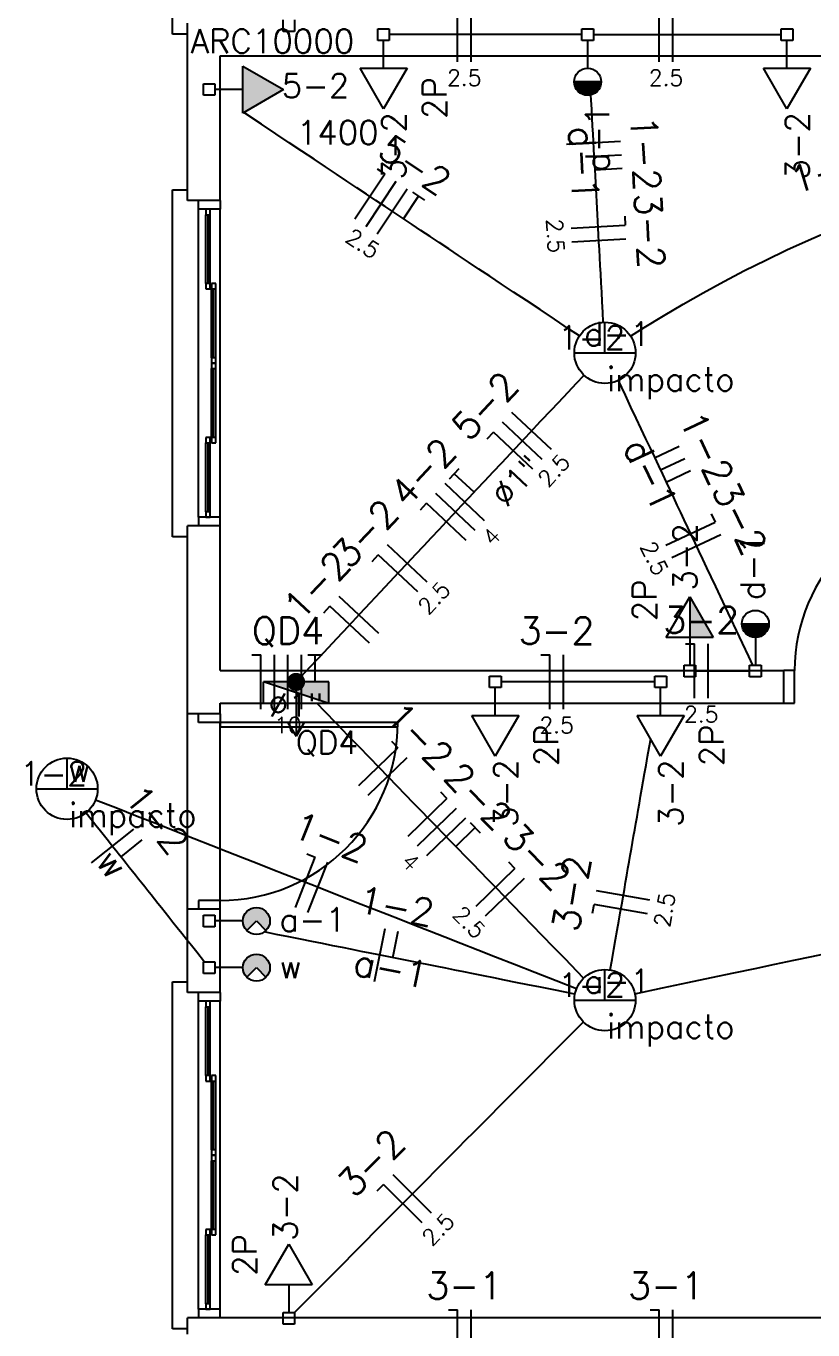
# Model space of a CAD drawing. Extents: x 241 to 398, y 106 to 179.
# Drawn here: x 365.94 to 369.57, y 120.67 to 126.68 of the extents above; entities that cross this region are included whole.
import ezdxf
from ezdxf.enums import TextEntityAlignment as Align

# ---------------------------------------------------------------- set-up
doc = ezdxf.new("R2010")
doc.units = 0
for name, color, linetype in [('ALVVISTA', 8, 'CONTINUOUS'), ('EL-CONDUTOS', 4, 'CONTINUOUS'), ('EL-FIOS', 9, 'CONTINUOUS'), ('EL-PONTOS', 9, 'CONTINUOUS'), ('EL-TEXTOS_CONDUTOS', 7, 'CONTINUOUS'), ('EL-TEXTOS_FIOS', 7, 'CONTINUOUS'), ('EL-TEXTOS_PONTOS', 5, 'CONTINUOUS'), ('P-SIMBOL', 5, 'CONTINUOUS')]:
    doc.layers.add(name, color=color, linetype=linetype)
doc.styles.add('ARIAL', font='romans.shx')

msp = doc.modelspace()

# ---------------------------------------------------------------- hatches: boundary and pattern name
at = {"layer": 'P-SIMBOL'}
for points in [[(366.9441, 126.2784), (367.1316, 126.3867), (366.9441, 126.4949)], [(368.4727, 126.4227), (368.5352, 126.4227), (368.5352, 126.3602), (368.5256, 126.3607), (368.5086, 126.3662), (368.4981, 126.3721), (368.4901, 126.3792), (368.4821, 126.3897), (368.476, 126.4027), (368.4731, 126.4157), (368.4733, 126.4227)], [(368.5977, 126.4227), (368.5352, 126.4227), (368.5352, 126.3602), (368.5449, 126.3607), (368.5619, 126.3662), (368.5724, 126.3721), (368.5804, 126.3792), (368.5884, 126.3897), (368.5945, 126.4027), (368.5974, 126.4157), (368.5972, 126.4227)], [(369.006, 123.8597), (369.006, 124.0472), (369.1143, 123.8597)], [(369.2462, 123.9227), (369.3087, 123.9227), (369.3087, 123.8602), (369.299, 123.8607), (369.2821, 123.8662), (369.2716, 123.8722), (369.2636, 123.8792), (369.2556, 123.8897), (369.2494, 123.9027), (369.2466, 123.9157), (369.2467, 123.9227)], [(369.3712, 123.9227), (369.3087, 123.9227), (369.3087, 123.8602), (369.3184, 123.8607), (369.3353, 123.8662), (369.3458, 123.8722), (369.3538, 123.8792), (369.3618, 123.8897), (369.368, 123.9027), (369.3708, 123.9157), (369.3707, 123.9227)], [(367.3405, 123.5553), (367.3405, 123.6552), (367.0396, 123.6552)], [(366.9632, 122.5968), (367.0072, 122.5528), (367.0077, 122.5528), (366.9642, 122.5083), (366.9617, 122.5103), (366.9566, 122.5168), (366.9512, 122.5268), (366.9476, 122.5348), (366.9456, 122.5448), (366.9456, 122.5593), (366.9487, 122.5733), (366.9532, 122.5843)], [(366.9632, 122.5968), (367.0072, 122.5528), (367.0077, 122.5528), (366.9642, 122.5083), (366.9617, 122.5103), (366.9566, 122.5168), (366.9512, 122.5268), (366.9476, 122.5348), (366.9456, 122.5448), (366.9456, 122.5593), (366.9487, 122.5733), (366.9532, 122.5843)], [(366.9627, 122.5961), (367.0067, 122.5522), (367.0067, 122.5521), (367.0067, 122.5518), (367.0511, 122.5953), (367.0491, 122.5975), (367.0426, 122.6024), (367.0327, 122.6083), (367.0247, 122.6117), (367.0146, 122.6135), (367.0002, 122.6137), (366.9862, 122.6107), (366.9752, 122.6061), (366.9626, 122.5959)], [(367.0512, 122.5968), (367.0072, 122.5528), (367.0507, 122.5083), (367.0527, 122.5103), (367.0576, 122.5168), (367.0637, 122.5268), (367.0667, 122.5348), (367.0686, 122.5448), (367.0686, 122.5593), (367.0657, 122.5733), (367.0612, 122.5843)], [(367.0512, 122.5968), (367.0072, 122.5528), (367.0507, 122.5083), (367.0527, 122.5103), (367.0576, 122.5168), (367.0637, 122.5268), (367.0667, 122.5348), (367.0686, 122.5448), (367.0686, 122.5593), (367.0657, 122.5733), (367.0612, 122.5843)], [(366.9632, 122.3814), (367.0072, 122.3374), (367.0077, 122.3374), (366.9642, 122.2929), (366.9617, 122.2949), (366.9567, 122.3014), (366.9512, 122.3114), (366.9477, 122.3194), (366.9457, 122.3294), (366.9457, 122.3439), (366.9487, 122.3579), (366.9532, 122.3689)], [(366.9632, 122.3814), (367.0072, 122.3374), (367.0077, 122.3374), (366.9642, 122.2929), (366.9617, 122.2949), (366.9567, 122.3014), (366.9512, 122.3114), (366.9477, 122.3194), (366.9457, 122.3294), (366.9457, 122.3439), (366.9487, 122.3579), (366.9532, 122.3689)], [(366.9627, 122.3807), (367.0067, 122.3368), (367.0067, 122.3367), (367.0067, 122.3364), (367.0512, 122.3799), (367.0492, 122.3821), (367.0427, 122.387), (367.0327, 122.3929), (367.0247, 122.3963), (367.0147, 122.3981), (367.0002, 122.3983), (366.9862, 122.3953), (366.9752, 122.3907), (366.9627, 122.3805)], [(367.0512, 122.3814), (367.0072, 122.3374), (367.0507, 122.2929), (367.0527, 122.2949), (367.0577, 122.3014), (367.0637, 122.3114), (367.0667, 122.3194), (367.0687, 122.3294), (367.0687, 122.3439), (367.0657, 122.3579), (367.0612, 122.3689)], [(367.0512, 122.3814), (367.0072, 122.3374), (367.0507, 122.2929), (367.0527, 122.2949), (367.0577, 122.3014), (367.0637, 122.3114), (367.0667, 122.3194), (367.0687, 122.3294), (367.0687, 122.3439), (367.0657, 122.3579), (367.0612, 122.3689)]]:
    msp.add_hatch(color=256, dxfattribs=at).paths.add_polyline_path(points)

# ---------------------------------------------------------------- linework, layer by layer
at = {"layer": 'ALVVISTA'}
for p, q in [((366.6196, 126.6423), (366.6196, 128.2423)), ((366.6896, 126.6173), (366.6896, 126.6923)), ((366.6896, 126.6423), (366.6196, 126.6423)), ((366.6896, 125.8748), (366.6896, 126.6173)), ((366.8396, 126.5423), (370.3896, 126.5423)), ((366.8396, 125.8748), (366.8396, 126.5423)), ((366.6196, 124.3248), (366.6196, 125.9248)), ((366.6196, 125.9248), (366.6896, 125.9248)), ((366.8396, 125.8748), (366.6896, 125.8748)), ((366.7396, 125.8348), (366.7396, 125.8748)), ((366.8396, 125.8748), (366.8396, 125.8348)), ((366.7396, 124.4148), (366.7396, 125.8348)), ((366.8396, 125.8348), (366.7396, 125.8348)), ((366.7746, 125.8348), (366.7746, 125.8098)), ((366.7946, 125.8348), (366.7746, 125.8348)), ((366.7746, 125.4923), (366.7746, 125.8098)), ((366.7746, 125.8098), (366.7946, 125.8098)), ((366.7846, 125.4923), (366.7846, 125.8098)), ((366.7946, 125.8098), (366.7946, 125.8348)), ((366.7946, 125.4923), (366.7946, 125.8098)), ((366.8396, 124.4148), (366.8396, 125.8348)), ((366.7946, 125.4923), (366.7746, 125.4923)), ((366.7746, 125.4923), (366.7746, 125.4673)), ((366.7946, 125.4673), (366.7946, 125.4923)), ((366.7996, 125.4923), (366.7996, 125.4673)), ((366.8196, 125.4923), (366.7996, 125.4923)), ((366.8196, 125.4673), (366.8196, 125.4923)), ((366.7746, 125.4673), (366.7946, 125.4673)), ((366.7996, 125.1498), (366.7996, 125.4673)), ((366.7996, 125.4673), (366.8196, 125.4673)), ((366.8096, 125.1498), (366.8096, 125.4673)), ((366.8196, 125.1498), (366.8196, 125.4673)), ((366.8196, 125.1498), (366.7996, 125.1498)), ((366.7996, 125.1498), (366.7996, 125.1248)), ((366.7996, 125.1248), (366.7996, 125.0998)), ((366.8196, 125.1248), (366.7996, 125.1248)), ((366.7996, 125.1248), (366.8196, 125.1248)), ((366.8196, 125.1248), (366.8196, 125.1498)), ((366.8196, 125.0998), (366.8196, 125.1248)), ((366.7996, 124.7823), (366.7996, 125.0998)), ((366.7996, 125.0998), (366.8196, 125.0998)), ((366.8096, 124.7823), (366.8096, 125.0998)), ((366.8196, 124.7823), (366.8196, 125.0998)), ((366.7746, 124.7823), (366.7746, 124.7573)), ((366.7946, 124.7823), (366.7746, 124.7823)), ((366.7946, 124.7573), (366.7946, 124.7823)), ((366.8196, 124.7823), (366.7996, 124.7823)), ((366.7996, 124.7823), (366.7996, 124.7573)), ((366.8196, 124.7573), (366.8196, 124.7823)), ((366.7746, 124.4398), (366.7746, 124.7573)), ((366.7746, 124.7573), (366.7946, 124.7573)), ((366.7846, 124.4398), (366.7846, 124.7573)), ((366.7946, 124.4398), (366.7946, 124.7573)), ((366.7996, 124.7573), (366.8196, 124.7573)), ((366.8396, 124.4148), (366.7396, 124.4148)), ((366.7396, 124.4148), (366.7396, 124.3748)), ((366.7946, 124.4398), (366.7746, 124.4398)), ((366.7746, 124.4398), (366.7746, 124.4148)), ((366.7746, 124.4148), (366.7946, 124.4148)), ((366.7946, 124.4148), (366.7946, 124.4398)), ((366.8396, 124.3748), (366.8396, 124.4148)), ((366.6896, 123.6323), (366.6896, 124.3748)), ((366.8396, 124.3748), (366.6896, 124.3748)), ((366.8396, 123.7073), (366.8396, 124.3748)), ((366.6896, 124.3248), (366.6196, 124.3248)), ((366.8396, 123.7073), (369.4396, 123.7073)), ((369.4396, 123.5573), (369.4396, 123.7073)), ((369.4896, 123.7073), (369.4396, 123.7073)), ((369.4896, 123.5573), (369.4896, 123.7073)), ((366.6896, 123.5073), (366.6896, 123.6323)), ((366.6896, 122.6073), (366.6896, 123.5073)), ((366.8396, 123.5073), (366.6896, 123.5073)), ((366.6896, 123.5073), (366.6896, 123.5073)), ((366.7396, 123.4673), (366.7396, 123.5073)), ((366.8396, 123.5573), (369.4396, 123.5573)), ((366.8396, 123.5073), (366.8396, 123.5573)), ((366.8396, 123.5073), (366.8396, 123.4673)), ((369.4396, 123.5573), (369.4896, 123.5573)), ((366.8396, 123.4673), (366.7396, 123.4673)), ((367.6596, 123.4673), (366.8396, 123.4673)), ((366.8396, 122.6473), (366.8396, 123.4673)), ((366.8396, 123.4673), (366.8396, 123.4473)), ((366.8396, 123.4473), (367.6596, 123.4473)), ((367.6596, 123.4473), (367.6596, 123.4673)), ((366.6896, 122.2223), (366.6896, 122.6073)), ((366.8396, 122.6073), (366.6896, 122.6073)), ((366.6896, 122.6073), (366.6896, 122.6073)), ((366.8396, 122.6473), (366.7396, 122.6473)), ((366.7396, 122.6473), (366.7396, 122.6073)), ((366.8396, 122.6073), (366.8396, 122.6473)), ((366.8396, 122.2223), (366.8396, 122.6073)), ((366.6196, 120.6723), (366.6196, 122.2723)), ((366.6196, 122.2723), (366.6896, 122.2723)), ((366.8396, 122.2223), (366.6896, 122.2223)), ((366.7396, 122.1823), (366.7396, 122.2223)), ((366.7396, 120.7623), (366.7396, 122.1823)), ((366.8396, 122.1823), (366.7396, 122.1823)), ((366.7746, 122.1823), (366.7746, 122.1573)), ((366.7946, 122.1823), (366.7746, 122.1823)), ((366.7946, 122.1573), (366.7946, 122.1823)), ((366.8396, 122.2223), (366.8396, 122.1823)), ((366.8396, 120.7623), (366.8396, 122.1823)), ((366.7746, 121.8398), (366.7746, 122.1573)), ((366.7746, 122.1573), (366.7946, 122.1573)), ((366.7846, 121.8398), (366.7846, 122.1573)), ((366.7946, 121.8398), (366.7946, 122.1573)), ((366.7746, 121.8398), (366.7746, 121.8148)), ((366.7946, 121.8398), (366.7746, 121.8398)), ((366.7746, 121.8148), (366.7946, 121.8148)), ((366.7946, 121.8148), (366.7946, 121.8398)), ((366.7996, 121.8398), (366.7996, 121.8148)), ((366.8196, 121.8398), (366.7996, 121.8398)), ((366.7996, 121.8148), (366.8196, 121.8148)), ((366.7996, 121.4973), (366.7996, 121.8148)), ((366.8096, 121.4973), (366.8096, 121.8148)), ((366.8196, 121.8148), (366.8196, 121.8398)), ((366.8196, 121.4973), (366.8196, 121.8148)), ((366.8196, 121.4973), (366.7996, 121.4973)), ((366.7996, 121.4973), (366.7996, 121.4723)), ((366.7996, 121.4723), (366.7996, 121.4473)), ((366.8196, 121.4723), (366.7996, 121.4723)), ((366.7996, 121.4723), (366.8196, 121.4723)), ((366.8196, 121.4723), (366.8196, 121.4973)), ((366.8196, 121.4473), (366.8196, 121.4723)), ((366.7996, 121.1298), (366.7996, 121.4473)), ((366.7996, 121.4473), (366.8196, 121.4473)), ((366.8096, 121.1298), (366.8096, 121.4473)), ((366.8196, 121.1298), (366.8196, 121.4473)), ((366.7746, 121.1298), (366.7746, 121.1048)), ((366.7946, 121.1298), (366.7746, 121.1298)), ((366.7746, 120.7873), (366.7746, 121.1048)), ((366.7746, 121.1048), (366.7946, 121.1048)), ((366.7846, 120.7873), (366.7846, 121.1048)), ((366.7946, 121.1048), (366.7946, 121.1298)), ((366.7946, 120.7873), (366.7946, 121.1048)), ((366.8196, 121.1298), (366.7996, 121.1298)), ((366.7996, 121.1298), (366.7996, 121.1048)), ((366.7996, 121.1048), (366.8196, 121.1048)), ((366.8196, 121.1048), (366.8196, 121.1298)), ((366.8396, 120.7623), (366.7396, 120.7623)), ((366.7396, 120.7623), (366.7396, 120.7223)), ((366.7746, 120.7873), (366.7746, 120.7623)), ((366.7946, 120.7873), (366.7746, 120.7873)), ((366.7746, 120.7623), (366.7946, 120.7623)), ((366.7946, 120.7623), (366.7946, 120.7873)), ((366.8396, 120.7223), (366.8396, 120.7623)), ((366.6896, 120.6723), (366.6196, 120.6723)), ((366.6896, 120.6473), (366.6896, 120.7223)), ((366.8396, 120.7223), (366.6896, 120.7223)), ((370.3896, 120.7223), (366.8396, 120.7223)), ((366.8396, 120.7223), (366.8396, 120.7223))]:
    msp.add_line(p, q, dxfattribs=at)
for centre, radius, start, end in [((370.2896, 123.7073), 0.8, 90, 180), ((366.8396, 123.4673), 0.82, 270, 0)]:
    msp.add_arc(centre, radius, start, end, dxfattribs=at)
at = {"layer": 'EL-CONDUTOS'}
for p, q in [((367.19, 123.6552), (367.19, 123.4052)), ((367.19, 123.6552), (367.19, 123.6552)), ((367.1525, 123.4677), (367.19, 123.4052)), ((367.2275, 123.4677), (367.19, 123.4052))]:
    msp.add_line(p, q, dxfattribs=at)
at = {"layer": 'EL-CONDUTOS', "linetype": 'Continuous'}
for points in [[(368.5087, 126.6402), (368.4498, 126.6402), (368.4123, 126.6402), (368.3771, 126.6402), (368.3438, 126.6402), (368.3125, 126.6402), (368.2828, 126.6402), (368.2547, 126.6402), (368.2279, 126.6402), (368.2024, 126.6402), (368.1778, 126.6402), (368.1541, 126.6402), (368.1311, 126.6402), (368.1086, 126.6402), (368.0864, 126.6402), (368.0644, 126.6402), (368.0424, 126.6402), (368.0203, 126.6402), (367.9977, 126.6402), (367.9747, 126.6402), (367.951, 126.6402), (367.9265, 126.6402), (367.9009, 126.6402), (367.8741, 126.6402), (367.846, 126.6402), (367.8164, 126.6402), (367.785, 126.6402), (367.7518, 126.6402), (367.7165, 126.6402), (367.679, 126.6402), (367.6201, 126.6402)], [(368.5617, 126.6402), (368.6186, 126.6402), (368.6552, 126.6402), (368.6896, 126.6402), (368.7221, 126.6402), (368.7527, 126.6402), (368.7816, 126.6402), (368.8091, 126.6402), (368.8352, 126.6402), (368.8602, 126.6402), (368.8841, 126.6402), (368.9073, 126.6402), (368.9297, 126.6402), (368.9517, 126.6402), (368.9734, 126.6402), (368.9948, 126.6402), (369.0163, 126.6402), (369.0379, 126.6402), (369.0599, 126.6402), (369.0824, 126.6402), (369.1055, 126.6402), (369.1295, 126.6402), (369.1545, 126.6402), (369.1806, 126.6402), (369.208, 126.6402), (369.237, 126.6402), (369.2676, 126.6402), (369.3, 126.6402), (369.3345, 126.6402), (369.3711, 126.6402), (369.4279, 126.6402)], [(368.6073, 125.3137), (368.6047, 125.3602), (368.6021, 125.4077), (368.5997, 125.4528), (368.5974, 125.4958), (368.5951, 125.5366), (368.593, 125.5757), (368.591, 125.613), (368.589, 125.6487), (368.5872, 125.6831), (368.5854, 125.7162), (368.5836, 125.7484), (368.5819, 125.7796), (368.5803, 125.8101), (368.5786, 125.8401), (368.577, 125.8697), (368.5754, 125.8991), (368.5738, 125.9285), (368.5722, 125.958), (368.5706, 125.9878), (368.569, 126.018), (368.5673, 126.0489), (368.5656, 126.0805), (368.5638, 126.1131), (368.562, 126.1469), (368.5601, 126.1819), (368.5581, 126.2184), (368.556, 126.2565), (368.5539, 126.2965), (368.5516, 126.3383), (368.5502, 126.362)], [(368.4973, 125.2509), (368.452, 125.281), (368.3817, 125.3278), (368.3155, 125.3719), (368.2529, 125.4135), (368.1937, 125.4528), (368.1377, 125.4901), (368.0845, 125.5255), (368.0338, 125.5592), (367.9854, 125.5914), (367.9389, 125.6223), (367.894, 125.6522), (367.8505, 125.6811), (367.808, 125.7093), (367.7663, 125.7371), (367.7251, 125.7645), (367.684, 125.7918), (367.6428, 125.8192), (367.6011, 125.8469), (367.5588, 125.8751), (367.5154, 125.904), (367.4707, 125.9337), (367.4244, 125.9645), (367.3762, 125.9966), (367.3258, 126.0301), (367.2729, 126.0653), (367.2172, 126.1023), (367.1584, 126.1414), (367.0962, 126.1828), (367.0303, 126.2266), (366.9486, 126.281)], [(368.7332, 125.2499), (368.7951, 125.2893), (368.8842, 125.3437), (368.9753, 125.3973), (369.0683, 125.45), (369.1629, 125.5015), (369.2589, 125.5517), (369.3561, 125.6005), (369.4543, 125.6475), (369.5532, 125.6927), (369.6527, 125.7358)], [(367.1901, 123.6552), (367.2567, 123.7262), (367.3193, 123.7928), (367.3779, 123.8553), (367.433, 123.914), (367.4848, 123.9692), (367.5336, 124.0212), (367.5797, 124.0702), (367.6233, 124.1167), (367.6648, 124.1609), (367.7045, 124.2031), (367.7425, 124.2436), (367.7793, 124.2828), (367.815, 124.3208), (367.85, 124.3582), (367.8846, 124.395), (367.9191, 124.4317), (367.9537, 124.4685), (367.9887, 124.5058), (368.0244, 124.5438), (368.0611, 124.5829), (368.0991, 124.6234), (368.1387, 124.6655), (368.1801, 124.7096), (368.2237, 124.756), (368.2696, 124.805), (368.3183, 124.8569), (368.37, 124.9119), (368.425, 124.9705), (368.4836, 125.0328), (368.5182, 125.0697)], [(368.6753, 125.045), (368.7074, 124.9771), (368.7333, 124.9224), (368.7576, 124.8708), (368.7806, 124.8222), (368.8024, 124.7761), (368.8231, 124.7325), (368.8427, 124.6909), (368.8615, 124.6512), (368.8795, 124.613), (368.897, 124.5762), (368.9139, 124.5404), (368.9305, 124.5053), (368.9468, 124.4708), (368.963, 124.4365), (368.9792, 124.4022), (368.9955, 124.3676), (369.0122, 124.3325), (369.0291, 124.2966), (369.0467, 124.2596), (369.0648, 124.2212), (369.0837, 124.1812), (369.1035, 124.1393), (369.1243, 124.0954), (369.1462, 124.049), (369.1694, 123.9999), (369.194, 123.9479), (369.2201, 123.8927), (369.2478, 123.834), (369.2773, 123.7716), (369.2961, 123.7317)], [(369.2822, 123.7052), (369.2692, 123.7052), (369.2587, 123.7052), (369.2487, 123.7052), (369.2393, 123.7052), (369.2303, 123.7052), (369.2218, 123.7052), (369.2136, 123.7052), (369.2058, 123.7052), (369.1983, 123.7052), (369.1911, 123.7052), (369.1841, 123.7052), (369.1773, 123.7052), (369.1706, 123.7052), (369.164, 123.7052), (369.1574, 123.7052), (369.1508, 123.7052), (369.1442, 123.7052), (369.1375, 123.7052), (369.1307, 123.7052), (369.1237, 123.7052), (369.1165, 123.7052), (369.109, 123.7052), (369.1012, 123.7052), (369.0931, 123.7052), (369.0845, 123.7052), (369.0755, 123.7052), (369.0661, 123.7052), (369.0561, 123.7052), (369.0455, 123.7052), (369.0325, 123.7052)], [(368.845, 123.6552), (368.8024, 123.6552), (368.7721, 123.6552), (368.7435, 123.6552), (368.7166, 123.6552), (368.6912, 123.6552), (368.6672, 123.6552), (368.6445, 123.6552), (368.6228, 123.6552), (368.6021, 123.6552), (368.5822, 123.6552), (368.563, 123.6552), (368.5444, 123.6552), (368.5262, 123.6552), (368.5082, 123.6552), (368.4904, 123.6552), (368.4726, 123.6552), (368.4547, 123.6552), (368.4364, 123.6552), (368.4178, 123.6552), (368.3986, 123.6552), (368.3787, 123.6552), (368.358, 123.6552), (368.3364, 123.6552), (368.3136, 123.6552), (368.2896, 123.6552), (368.2642, 123.6552), (368.2373, 123.6552), (368.2087, 123.6552), (368.1784, 123.6552), (368.1357, 123.6552)], [(367.2871, 123.5553), (367.3193, 123.5221), (367.376, 123.4637), (367.4293, 123.4087), (367.4796, 123.3569), (367.5271, 123.3081), (367.5719, 123.2619), (367.6145, 123.218), (367.655, 123.1763), (367.6937, 123.1365), (367.7308, 123.0982), (367.7667, 123.0613), (367.8015, 123.0254), (367.8356, 122.9903), (367.8691, 122.9558), (367.9024, 122.9215), (367.9357, 122.8872), (367.9693, 122.8526), (368.0033, 122.8176), (368.0382, 122.7817), (368.074, 122.7447), (368.1112, 122.7065), (368.1499, 122.6666), (368.1904, 122.6249), (368.233, 122.5811), (368.2778, 122.5349), (368.3253, 122.486), (368.3756, 122.4342), (368.429, 122.3792), (368.4857, 122.3208), (368.5165, 122.289)], [(368.6393, 122.3268), (368.6477, 122.3752), (368.656, 122.4227), (368.6639, 122.4678), (368.6714, 122.5108), (368.6786, 122.5516), (368.6854, 122.5907), (368.6919, 122.628), (368.6982, 122.6637), (368.7042, 122.6981), (368.71, 122.7312), (368.7156, 122.7634), (368.721, 122.7946), (368.7264, 122.8251), (368.7316, 122.8551), (368.7368, 122.8847), (368.7419, 122.9141), (368.7471, 122.9435), (368.7522, 122.973), (368.7574, 123.0028), (368.7627, 123.033), (368.7681, 123.0639), (368.7737, 123.0955), (368.7794, 123.1281), (368.7853, 123.1619), (368.7914, 123.1969), (368.7978, 123.2334), (368.8044, 123.2715), (368.8114, 123.3115), (368.8187, 123.3533), (368.8257, 123.3926)], [(368.4835, 122.2393), (368.3899, 122.2761), (368.2911, 122.3149), (368.1982, 122.3514), (368.1106, 122.3858), (368.028, 122.4182), (367.9499, 122.4489), (367.8757, 122.478), (367.8052, 122.5057), (367.7378, 122.5322), (367.6731, 122.5576), (367.6107, 122.5822), (367.55, 122.606), (367.4907, 122.6293), (367.4323, 122.6522), (367.3743, 122.675), (367.3164, 122.6978), (367.2579, 122.7207), (367.1986, 122.744), (367.138, 122.7678), (367.0755, 122.7924), (367.0108, 122.8178), (366.9434, 122.8442), (366.8729, 122.872), (366.7988, 122.9011), (366.7207, 122.9318), (366.6381, 122.9642), (366.5505, 122.9986), (366.4576, 123.0351), (366.3588, 123.0739), (366.2652, 123.1106)], [(366.2216, 123.0517), (366.2456, 123.0216), (366.2671, 122.9947), (366.2874, 122.9691), (366.3067, 122.9448), (366.325, 122.9218), (366.3425, 122.8997), (366.3593, 122.8786), (366.3754, 122.8584), (366.391, 122.8388), (366.4061, 122.8198), (366.4209, 122.8012), (366.4354, 122.783), (366.4497, 122.765), (366.4639, 122.7472), (366.4781, 122.7293), (366.4925, 122.7112), (366.507, 122.6929), (366.5219, 122.6742), (366.5371, 122.6551), (366.5528, 122.6353), (366.5691, 122.6148), (366.5861, 122.5934), (366.6039, 122.5711), (366.6225, 122.5476), (366.6421, 122.523), (366.6628, 122.497), (366.6846, 122.4696), (366.7077, 122.4406), (366.7321, 122.4099), (366.7684, 122.364)], [(368.4764, 122.2154), (368.3792, 122.2348), (368.3178, 122.2471), (368.2597, 122.2588), (368.2044, 122.2698), (368.1519, 122.2803), (368.1019, 122.2903), (368.0542, 122.2999), (368.0084, 122.309), (367.9645, 122.3178), (367.9221, 122.3263), (367.881, 122.3345), (367.841, 122.3425), (367.8018, 122.3504), (367.7632, 122.3581), (367.7251, 122.3657), (367.687, 122.3733), (367.6489, 122.381), (367.6104, 122.3887), (367.5714, 122.3965), (367.5316, 122.4044), (367.4907, 122.4126), (367.4486, 122.421), (367.405, 122.4298), (367.3596, 122.4388), (367.3123, 122.4483), (367.2628, 122.4582), (367.2108, 122.4686), (367.1561, 122.4796), (367.0986, 122.4911), (367.0436, 122.5021)], [(368.7531, 122.2168), (368.8803, 122.2437), (368.9967, 122.2683), (369.1063, 122.2914), (369.2095, 122.3132), (369.3069, 122.3338), (369.399, 122.3532), (369.4864, 122.3717), (369.5695, 122.3892), (369.649, 122.406)], [(367.1829, 120.7467), (367.2247, 120.7889), (367.2887, 120.8533), (367.3488, 120.9137), (367.4052, 120.9705), (367.4582, 121.0239), (367.5081, 121.0741), (367.5553, 121.1216), (367.6, 121.1665), (367.6424, 121.2092), (367.683, 121.2501), (367.7219, 121.2892), (367.7595, 121.3271), (367.7961, 121.3639), (367.832, 121.4), (367.8674, 121.4356), (367.9027, 121.4711), (367.9381, 121.5067), (367.9739, 121.5428), (368.0105, 121.5796), (368.048, 121.6174), (368.0869, 121.6565), (368.1274, 121.6973), (368.1698, 121.7399), (368.2144, 121.7848), (368.2615, 121.8321), (368.3114, 121.8823), (368.3643, 121.9355), (368.4206, 121.9921), (368.4805, 122.0524), (368.5153, 122.0875)]]:
    msp.add_lwpolyline(points, dxfattribs=at)
at = {"layer": 'EL-CONDUTOS', "const_width": 0.0417}
msp.add_lwpolyline([(367.1692, 123.6552, 1), (367.2109, 123.6552, 1)], format="xyb", close=True, dxfattribs=at)
at = {"layer": 'EL-FIOS'}
for p, q in [((367.9347, 126.5152), (367.9347, 126.7652)), ((367.9972, 126.5152), (367.9972, 126.7652)), ((368.8651, 126.5152), (368.8651, 126.7652)), ((368.9276, 126.5152), (368.9276, 126.7652)), ((368.4375, 126.1349), (368.6871, 126.1484)), ((368.5657, 126.0792), (368.6905, 126.086)), ((368.5691, 126.0168), (368.6939, 126.0236)), ((367.4607, 125.7902), (367.5992, 125.9984)), ((367.5128, 125.7556), (367.6512, 125.9638)), ((367.5645, 126.0215), (367.5992, 125.9984)), ((367.5648, 125.721), (367.7033, 125.9292)), ((367.7276, 125.913), (367.7831, 125.8761)), ((367.6861, 125.7905), (367.7553, 125.8945)), ((368.7059, 125.8027), (368.7081, 125.7611)), ((368.4585, 125.7475), (368.7081, 125.7611)), ((368.4619, 125.6851), (368.7115, 125.6987)), ((368.3679, 124.7271), (368.1857, 124.8982)), ((368.3251, 124.6815), (368.1429, 124.8526)), ((368.0716, 124.7767), (368.1001, 124.8071)), ((368.2823, 124.6359), (368.1001, 124.8071)), ((368.8436, 124.6891), (368.9566, 124.7425)), ((368.8703, 124.6326), (368.9833, 124.686)), ((367.8973, 124.5911), (367.943, 124.6397)), ((368.0113, 124.5298), (367.9201, 124.6154)), ((368.897, 124.5761), (369.01, 124.6295)), ((368.0168, 124.3532), (367.8346, 124.5243)), ((368.0596, 124.3987), (367.8774, 124.5698)), ((367.7633, 124.4483), (367.7918, 124.4787)), ((367.974, 124.3076), (367.7918, 124.4787)), ((369.1046, 124.4295), (369.1224, 124.3918)), ((368.8963, 124.285), (369.1224, 124.3918)), ((367.7941, 124.1159), (367.6118, 124.2871)), ((368.9231, 124.2284), (369.1491, 124.3353)), ((367.5405, 124.2111), (367.569, 124.2415)), ((367.7513, 124.0704), (367.569, 124.2415)), ((367.5713, 123.8787), (367.3891, 124.0498)), ((367.3178, 123.9739), (367.3463, 124.0043)), ((367.5285, 123.8331), (367.3463, 124.0043)), ((368.986, 123.8302), (369.0277, 123.8302)), ((369.0277, 123.5802), (369.0277, 123.8302)), ((369.0902, 123.5802), (369.0902, 123.8302)), ((366.9859, 123.7802), (367.0275, 123.7802)), ((367.0275, 123.5302), (367.0275, 123.7802)), ((367.09, 123.5302), (367.09, 123.7802)), ((367.1525, 123.5302), (367.1525, 123.7802)), ((367.215, 123.5302), (367.215, 123.7802)), ((367.2442, 123.7802), (367.3109, 123.7802)), ((367.2775, 123.6552), (367.2775, 123.7802)), ((368.319, 123.7802), (368.3607, 123.7802)), ((368.3607, 123.5302), (368.3607, 123.7802)), ((368.4232, 123.5302), (368.4232, 123.7802)), ((367.6301, 123.3814), (367.6591, 123.3515)), ((367.4798, 123.1773), (367.6591, 123.3515)), ((367.5233, 123.1325), (367.7027, 123.3067)), ((367.8568, 123.1479), (367.8858, 123.118)), ((367.7065, 122.9439), (367.8858, 123.118)), ((367.75, 122.899), (367.9294, 123.0732)), ((367.7935, 122.8542), (367.9729, 123.0284)), ((366.2461, 122.8202), (366.4417, 122.9758)), ((367.9268, 122.8964), (368.0164, 122.9835)), ((367.9932, 123.0074), (368.0397, 122.9596)), ((366.3828, 122.8491), (366.4806, 122.9269)), ((367.1869, 122.6143), (367.2783, 122.847)), ((367.2396, 122.8622), (367.2783, 122.847)), ((367.2451, 122.5915), (367.3365, 122.8242)), ((368.0202, 122.6207), (368.1996, 122.7949)), ((368.1706, 122.8248), (368.1996, 122.7949)), ((368.0638, 122.5759), (368.2431, 122.7501)), ((368.8223, 122.648), (368.576, 122.6911)), ((368.5581, 122.5884), (368.5653, 122.6295)), ((368.8115, 122.5864), (368.5653, 122.6295)), ((367.5513, 122.273), (367.6004, 122.5182)), ((367.6372, 122.3833), (367.6617, 122.5059)), ((367.5643, 121.3079), (367.5936, 121.3375)), ((367.771, 121.1613), (367.5936, 121.3375)), ((367.815, 121.2056), (367.6377, 121.3818)), ((367.893, 120.76), (367.9347, 120.76)), ((367.9347, 120.51), (367.9347, 120.76)), ((367.9972, 120.51), (367.9972, 120.76)), ((368.8234, 120.76), (368.8651, 120.76)), ((368.8651, 120.51), (368.8651, 120.76)), ((368.9276, 120.51), (368.9276, 120.76))]:
    msp.add_line(p, q, dxfattribs=at)
at = {"layer": 'EL-PONTOS', "linetype": 'Continuous'}
msp.add_circle((367.19, 123.6552), 0.025, dxfattribs=at)
at = {"layer": 'P-SIMBOL'}
for p, q in [((367.1299, 126.6551), (367.1299, 126.7081)), ((367.1829, 126.7081), (367.1829, 126.6551)), ((367.1829, 126.6551), (367.1299, 126.6551)), ((367.5671, 126.6137), (367.5671, 126.6667)), ((367.5671, 126.6667), (367.6201, 126.6667)), ((367.6201, 126.6667), (367.6201, 126.6137)), ((368.5087, 126.6667), (368.5617, 126.6667)), ((368.5087, 126.6137), (368.5087, 126.6667)), ((368.5617, 126.6667), (368.5617, 126.6137)), ((369.4279, 126.6137), (369.4279, 126.6667)), ((369.4279, 126.6667), (369.4809, 126.6667)), ((369.4809, 126.6667), (369.4809, 126.6137)), ((367.6201, 126.6137), (367.5671, 126.6137)), ((367.5936, 126.4857), (367.5936, 126.6137)), ((368.5617, 126.6137), (368.5087, 126.6137)), ((368.5352, 126.4852), (368.5352, 126.6137)), ((369.4809, 126.6137), (369.4279, 126.6137)), ((369.4544, 126.4857), (369.4544, 126.6137)), ((366.9441, 126.2784), (366.9441, 126.4949)), ((366.9441, 126.4949), (367.1316, 126.3867)), ((367.4854, 126.4857), (367.7019, 126.4857)), ((367.5936, 126.2982), (367.4854, 126.4857)), ((367.7019, 126.4857), (367.5936, 126.2982)), ((369.3462, 126.4857), (369.5627, 126.4857)), ((369.4544, 126.2982), (369.3462, 126.4857)), ((369.5627, 126.4857), (369.4544, 126.2982)), ((366.7631, 126.4132), (366.8161, 126.4132)), ((366.7631, 126.3602), (366.7631, 126.4132)), ((366.8161, 126.4132), (366.8161, 126.3602)), ((366.9441, 126.3867), (366.8161, 126.3867)), ((367.1316, 126.3867), (366.9441, 126.2784)), ((368.5977, 126.4227), (368.4727, 126.4227)), ((366.8161, 126.3602), (366.7631, 126.3602)), ((368.6149, 125.1727), (368.6149, 125.3139)), ((368.4737, 125.1727), (368.7562, 125.1727)), ((368.8978, 123.8597), (369.006, 124.0472)), ((369.006, 124.0472), (369.1143, 123.8597)), ((369.006, 124.0472), (369.006, 123.8597)), ((369.2462, 123.9227), (369.3712, 123.9227)), ((369.1143, 123.8597), (368.8978, 123.8597)), ((369.006, 123.8597), (369.006, 123.7317)), ((369.3087, 123.8602), (369.3087, 123.7317)), ((368.0827, 123.6287), (368.0827, 123.6817)), ((368.0827, 123.6817), (368.1357, 123.6817)), ((368.1357, 123.6817), (368.1357, 123.6287)), ((368.845, 123.6817), (368.898, 123.6817)), ((368.845, 123.6287), (368.845, 123.6817)), ((368.898, 123.6817), (368.898, 123.6287)), ((368.9795, 123.6787), (368.9795, 123.7317)), ((368.9795, 123.7317), (369.0325, 123.7317)), ((369.0325, 123.6787), (368.9795, 123.6787)), ((369.0325, 123.7317), (369.0325, 123.6787)), ((369.2822, 123.6787), (369.2822, 123.7317)), ((369.2822, 123.7317), (369.3352, 123.7317)), ((369.3352, 123.6787), (369.2822, 123.6787)), ((369.3352, 123.7317), (369.3352, 123.6787)), ((367.3405, 123.5553), (367.0396, 123.6552)), ((367.3405, 123.6552), (367.0396, 123.6552)), ((367.0396, 123.5553), (367.0396, 123.6552)), ((367.3405, 123.5553), (367.3405, 123.6552)), ((368.1357, 123.6287), (368.0827, 123.6287)), ((368.1092, 123.5007), (368.1092, 123.6287)), ((368.898, 123.6287), (368.845, 123.6287)), ((368.8715, 123.5007), (368.8715, 123.6287)), ((367.3405, 123.5553), (367.0396, 123.5553)), ((368.001, 123.5007), (368.2175, 123.5007)), ((368.1092, 123.3132), (368.001, 123.5007)), ((368.2175, 123.5007), (368.1092, 123.3132)), ((368.7633, 123.5007), (368.9798, 123.5007)), ((368.8715, 123.3132), (368.7633, 123.5007)), ((368.9798, 123.5007), (368.8715, 123.3132)), ((366.1337, 123.1623), (366.1337, 123.3036)), ((365.9925, 123.1623), (366.275, 123.1623)), ((366.7631, 122.5794), (366.8161, 122.5794)), ((366.7631, 122.5264), (366.7631, 122.5794)), ((366.8161, 122.5794), (366.8161, 122.5264)), ((366.9447, 122.5529), (366.8161, 122.5529)), ((366.9626, 122.5087), (367.0072, 122.5529)), ((367.0072, 122.5529), (367.0511, 122.5087)), ((366.8161, 122.5264), (366.7631, 122.5264)), ((366.7631, 122.364), (366.8162, 122.364)), ((366.7631, 122.311), (366.7631, 122.364)), ((366.8162, 122.364), (366.8162, 122.311)), ((366.8162, 122.311), (366.7631, 122.311)), ((366.9447, 122.3375), (366.8162, 122.3375)), ((366.9627, 122.2933), (367.0072, 122.3375)), ((367.0072, 122.3375), (367.0512, 122.2933)), ((368.6149, 122.1877), (368.6149, 122.3289)), ((368.4737, 122.1877), (368.7562, 122.1877)), ((367.0482, 120.8747), (367.1564, 121.0622)), ((367.1564, 121.0622), (367.2647, 120.8747)), ((367.2647, 120.8747), (367.0482, 120.8747)), ((367.1564, 120.8747), (367.1564, 120.7467)), ((367.1299, 120.7467), (367.1829, 120.7467)), ((367.1299, 120.6937), (367.1299, 120.7467)), ((367.1829, 120.7467), (367.1829, 120.6937)), ((367.1829, 120.6937), (367.1299, 120.6937))]:
    msp.add_line(p, q, dxfattribs=at)
for centre, radius in [((368.5352, 126.4227), 0.0625), ((368.6149, 125.1727), 0.1412), ((369.3087, 123.9227), 0.0625), ((366.1337, 123.1623), 0.1412), ((367.0072, 122.5529), 0.0625), ((367.0072, 122.3375), 0.0625), ((368.6149, 122.1877), 0.1412)]:
    msp.add_circle(centre, radius, dxfattribs=at)

# ---------------------------------------------------------------- texts
at = {"layer": 'EL-TEXTOS_CONDUTOS', "style": 'ARIAL'}
msp.add_text('%%c1"', height=0.1059, rotation=46.79988, dxfattribs=at).set_placement((368.2455, 124.5473), align=Align.CENTER)
msp.add_text('%%c1"', height=0.1059, dxfattribs=at).set_placement((367.19, 123.4963), align=Align.CENTER)
at = {"layer": 'EL-TEXTOS_FIOS', "style": 'ARIAL'}
for s, height, p in [('2.5', 0.07413, (367.9659, 126.404)), ('2.5', 0.07413, (368.8964, 126.404)), ('3-2', 0.12355, (369.0589, 123.8796)), ('QD4', 0.12355, (367.1525, 123.8296)), ('3-2', 0.12355, (368.3919, 123.8296)), ('2.5', 0.07413, (369.0589, 123.469)), ('10', 0.07413, (367.1525, 123.419)), ('2.5', 0.07413, (368.3919, 123.419)), ('3-1', 0.12355, (367.9659, 120.8095)), ('3-1', 0.12355, (368.8964, 120.8095))]:
    msp.add_text(s, height=height, dxfattribs=at).set_placement(p, align=Align.CENTER)
for s, height, rotation, p in [('1-2', 0.12355, 273.10901, (368.7398, 126.0887)), ('5-2', 0.12355, 326.37201, (367.7046, 125.9876)), ('d-1', 0.12355, 273.10901, (368.4549, 126.0419)), ('1-2', 0.12355, 16.217, (369.6592, 125.9535)), ('3-2', 0.12355, 273.10901, (368.7592, 125.7326)), ('2.5', 0.07413, 326.37201, (367.4772, 125.6457)), ('2.5', 0.07413, 273.10901, (368.3492, 125.7103)), ('5-2', 0.12355, 46.803, (368.1069, 124.8865)), ('1-2', 0.12355, 295.30301, (369.028, 124.7071)), ('4-2', 0.12355, 46.803, (367.8199, 124.5809)), ('2.5', 0.07413, 46.803, (368.4062, 124.6054)), ('d-1', 0.12355, 295.30301, (368.7684, 124.5844)), ('3-2', 0.12355, 295.30301, (369.1804, 124.3847)), ('3-2', 0.12355, 46.803, (367.5544, 124.2981)), ('4', 0.0741, 46.803, (368.1193, 124.2998)), ('2.5', 0.07413, 295.30301, (368.8092, 124.2092)), ('1-2', 0.12355, 46.803, (367.3317, 124.0609)), ('2.5', 0.07413, 46.803, (367.8537, 124.017)), ('1-2', 0.12355, 314.15601, (367.7164, 123.3635)), ('2-2', 0.12355, 314.15601, (367.9866, 123.0852)), ('1-2', 0.12355, 308.492, (366.4999, 122.9821)), ('1-2', 0.12355, 338.55499, (367.3255, 122.8816)), ('3-2', 0.12355, 314.15601, (368.2568, 122.8069)), ('w', 0.1235, 308.492, (366.2946, 122.779)), ('4', 0.0741, 314.15601, (367.692, 122.7992)), ('3-2', 0.12355, 80.082, (368.522, 122.6688)), ('1-2', 0.12355, 348.68601, (367.6407, 122.5605)), ('2.5', 0.07413, 80.082, (368.9264, 122.5981)), ('2.5', 0.07413, 314.15601, (367.9622, 122.5209)), ('a-1', 0.12355, 348.68601, (367.6151, 122.2729)), ('3-2', 0.12355, 45.176, (367.5806, 121.3945)), ('2.5', 0.07413, 45.176, (367.8719, 121.105))]:
    msp.add_text(s, height=height, rotation=rotation, dxfattribs=at).set_placement(p, align=Align.CENTER)
at = {"layer": 'EL-TEXTOS_PONTOS', "style": 'ARIAL'}
for s, p in [('ARC10000', (367.0812, 126.5549)), ('5-2', (367.2801, 126.3494)), ('1400', (367.3822, 126.1336)), ('d-1', (368.6717, 125.205)), ('1-2', (368.5533, 125.1876)), ('impacto', (368.9185, 124.9961)), ('1-2', (366.0721, 123.1772)), ('w', (366.1905, 123.1946)), ('impacto', (366.4373, 122.9857)), ('1-2', (368.5533, 122.2026)), ('a-1', (368.6717, 122.22)), ('impacto', (368.9185, 122.0111))]:
    msp.add_text(s, height=0.11, dxfattribs=at).set_placement(p, align=Align.CENTER)
for s, p in [('2P', (367.8833, 126.3475)), ('3-2', (367.696, 126.1268)), ('3-2', (369.5568, 126.1268)), ('3-2', (369.0391, 124.2319)), ('2P', (368.8518, 124.0313)), ('2P', (368.3989, 123.3625)), ('2P', (369.1612, 123.3625)), ('3-2', (368.2116, 123.1418)), ('3-2', (368.9739, 123.1418)), ('3-2', (367.1952, 121.2336)), ('2P', (367.008, 121.0128))]:
    msp.add_text(s, height=0.11, rotation=90, dxfattribs=at).set_placement(p, align=Align.CENTER)
msp.add_text('d-1', height=0.11, rotation=90, dxfattribs=at).set_placement((368.6346, 126.3139), align=Align.RIGHT)
msp.add_text('d-1', height=0.11, rotation=90, dxfattribs=at).set_placement((369.3506, 124.0314))
for s, height, p in [('QD4', 0.1059, (367.19, 123.3233)), ('a-1', 0.11, (367.1137, 122.5037)), ('w', 0.11, (367.1137, 122.2883))]:
    msp.add_text(s, height=height, dxfattribs=at).set_placement(p)

doc.saveas('drawing.dxf')
